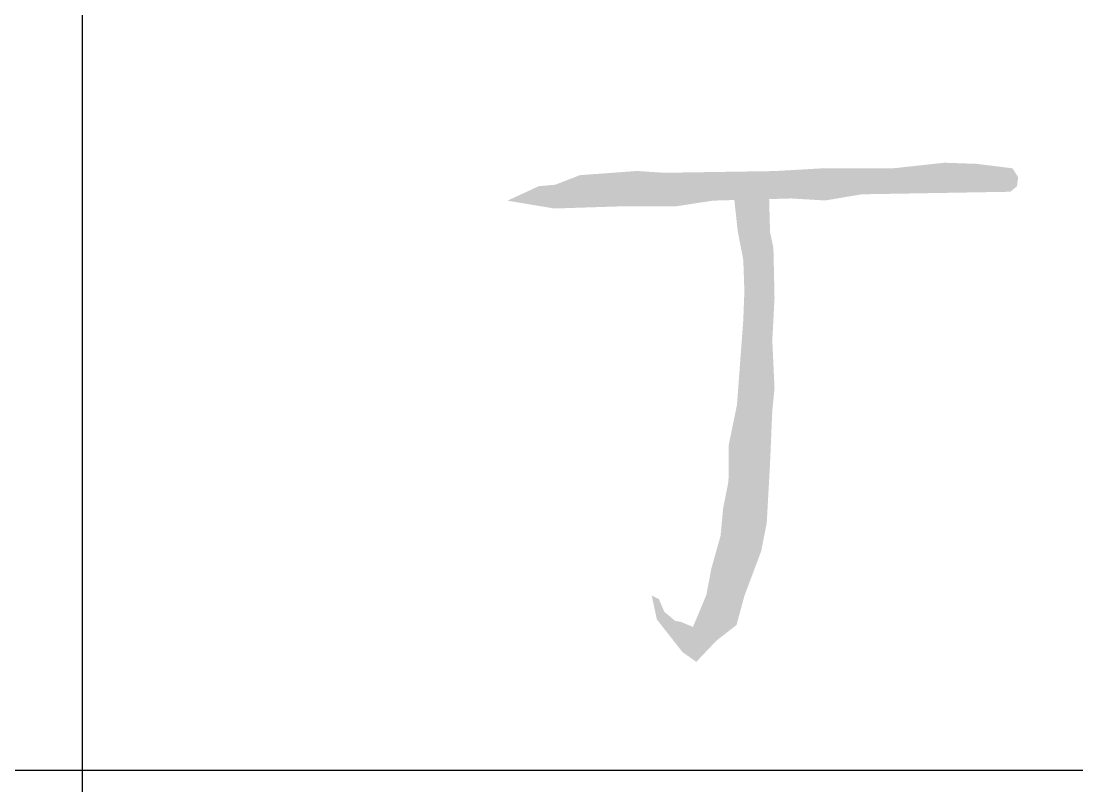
# Model space of a CAD drawing. Extents: x 5279878 to 5976284, y -275259 to -27697.
# Drawn here: x 5382255 to 5383152, y -271322 to -270672 of the extents above; entities that cross this region are included whole.
import ezdxf

# ---------------------------------------------------------------- set-up
doc = ezdxf.new("R2010")
doc.units = 0
doc.header["$LTSCALE"] = 1000
doc.header["$MEASUREMENT"] = 0
doc.layers.get('0').update_dxf_attribs({"linetype": 'CONTINUOUS'})
doc.layers.add('HATCH', color=8, linetype='CONTINUOUS')

msp = doc.modelspace()

# ---------------------------------------------------------------- hatches: boundary and pattern name
at = {"layer": 'HATCH'}
h = msp.add_hatch(color=0, dxfattribs=at)
h.paths.add_polyline_path([(5383101.83, -270804.48), (5383097.08, -270796.89), (5383066.69, -270793.09), (5383039.16, -270792.14), (5382995.48, -270796.89), (5382935.66, -270796.89), (5382894.86, -270799.24), (5382862.54, -270799.73), (5382800.82, -270800.68), (5382777.91, -270799.15), (5382757.13, -270800.68), (5382729.3, -270802.74), (5382708.5, -270810.84), (5382694.46, -270812.07), (5382667.88, -270824.4), (5382707.76, -270831.05), (5382766.63, -270829.15), (5382811.26, -270829.15), (5382842.59, -270824.35), (5382874.88, -270823.45), (5382909.07, -270822.51), (5382937.84, -270824.22), (5382948, -270822.51), (5382968.86, -270818.99), (5383009.7, -270818.28), (5383040.11, -270817.76), (5383095.18, -270816.81), (5383100.88, -270812.07)])
h.paths.add_polyline_path([(5382890.22, -270823.03), (5382874.88, -270823.45), (5382860.65, -270823.85), (5382863.49, -270850.02), (5382868.24, -270874.69), (5382869.19, -270901.26), (5382868.24, -270925.93), (5382866.34, -270951.55), (5382862.89, -270997.93), (5382855.89, -271032.21), (5382855.67, -271063.02), (5382851.18, -271085.47), (5382848.94, -271109.41), (5382841.13, -271137.03), (5382836.88, -271159.56), (5382828.59, -271179.44), (5382822.91, -271193.04), (5382816.59, -271208.21), (5382828.33, -271216.49), (5382845.42, -271198.46), (5382862.51, -271185.18), (5382869.16, -271160.51), (5382883.41, -271122.55), (5382888.15, -271098.83), (5382891, -271047.59), (5382892.9, -271003), (5382894.8, -270984.02), (5382892.9, -270943.22), (5382894.8, -270907.16), (5382893.85, -270864.46), (5382891, -270851.18)])
h.paths.add_polyline_path([(5382825.52, -271186.8), (5382815, -271182.42), (5382810.39, -271181.65), (5382801.17, -271173.97), (5382796.56, -271163.22), (5382790.41, -271160.15), (5382794.81, -271180.45), (5382801.17, -271188.56), (5382816.59, -271208.21), (5382822.91, -271193.04)])

# ---------------------------------------------------------------- linework, layer by layer
for p, q in [((5382306.8, -273258.59), (5382306.8, -270008.59)), ((5382306.8, -273258.59), (5382306.8, -270008.59)), ((5382306.8, -273258.59), (5382306.8, -270008.59)), ((5380726.8, -271308.59), (5386226.8, -271308.59))]:
    msp.add_line(p, q)

doc.saveas('drawing.dxf')
